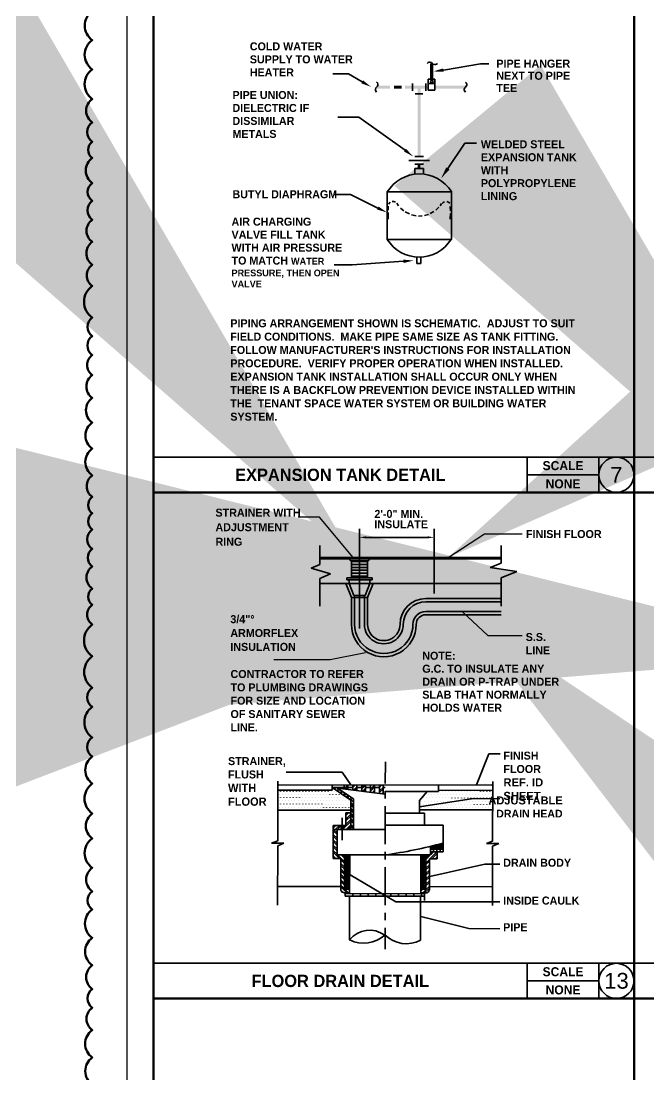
# Model space of a CAD drawing. Header units: inches. Extents: x 2025 to 34930, y -6955 to 4650.
# Drawn here: x 8278 to 8591, y -2685 to -2158 of the extents above; entities that cross this region are included whole.
import ezdxf

# ---------------------------------------------------------------- set-up
doc = ezdxf.new("R2010")
doc.units = ezdxf.units.IN
doc.header["$MEASUREMENT"] = 0
doc.layers.get('DEFPOINTS').update_dxf_attribs({"color": 104})
doc.layers.add('PDF-TEXT', color=7, linetype='Continuous', lineweight=35)
doc.layers.add('REV.01', color=1, linetype='Continuous', lineweight=50)
doc.styles.add('BOO', font='GOTHIC.TTF', dxfattribs={"height": 6})
doc.styles.add('Century Gothic_B', font='GOTHICB.TTF', dxfattribs={"height": 6.659722})
doc.styles.add('PDF Arial', font='arial.ttf')
doc.styles.add('PDF Arial Bold', font='arialbd.ttf')
doc.styles.add('SWISS', font='swissl.ttf')
doc.dimstyles.new('STANDARD$7', dxfattribs={"dimscale": 48, "dimtxt": 0.125, "dimasz": 0.125, "dimexe": 0.0625, "dimexo": 0.0625, "dimgap": 0.0625, "dimtad": 1, "dimdec": 0, "dimzin": 3, "dimdsep": 46, "dimlunit": 4, "dimtxsty": 'SWISS', "dimcen": 0.0625, "dimadec": 0, "dimazin": 0, "dimtfac": 1, "dimtdec": 0, "dimtmove": 0, "dimatfit": 3, "dimfxl": 1, "dimfrac": 2, "dimtolj": 1, "dimtzin": 0, "dimarcsym": 0})

msp = doc.modelspace()

# ---------------------------------------------------------------- hatches: boundary and pattern name
at = {"layer": 'PDF-TEXT', "transparency": 33554559}
for points in [[(8461.97, -2192.15), (8461.97, -2190.73), (8455.32, -2190.73), (8455.32, -2192.15)], [(8467.88, -2192.15), (8467.88, -2190.73), (8464.01, -2190.73), (8464.01, -2192.15)], [(8481.11, -2192.15), (8481.11, -2190.73), (8469.5, -2190.73), (8469.5, -2192.15)], [(8475.81, -2226.14), (8477.24, -2226.14), (8477.24, -2191.07), (8475.81, -2191.07)], [(8499.7, -2192.15), (8499.7, -2190.73), (8484.43, -2190.73), (8484.43, -2192.15)], [(8475.88, -2232.11), (8477.17, -2232.11), (8477.17, -2230.01), (8475.88, -2230.01)]]:
    msp.add_hatch(color=256, dxfattribs=at).paths.add_polyline_path(points)

# ---------------------------------------------------------------- linework, layer by layer
at = {"layer": 'DEFPOINTS'}
msp.add_lwpolyline([(8330.71, -1857.81), (9797.6, -1857.81), (9797.6, -2938.88), (8330.71, -2938.88)], close=True, dxfattribs=at)
at = {"layer": 'PDF-TEXT', "color": 42, "lineweight": 100}
for p, q in [((8343.83, -2917.77), (8343.83, -1888.19)), ((8583.83, -1888.19), (8583.83, -2917.77)), ((9787.29, -2393.96), (8343.83, -2393.96)), ((9787.29, -2646.85), (8343.83, -2646.85))]:
    msp.add_line(p, q, dxfattribs=at)
at = {"layer": 'PDF-TEXT'}
for p, q in [((8481.04, -2179.19), (8480.63, -2179.6)), ((8481.58, -2178.99), (8481.04, -2179.19)), ((8482.12, -2178.99), (8481.58, -2178.99)), ((8482.67, -2179.19), (8482.12, -2178.99)), ((8482.4, -2187.54), (8482.4, -2179.6)), ((8483.07, -2179.6), (8482.67, -2179.19)), ((8483.14, -2179.6), (8483.14, -2187.54)), ((8483.21, -2179.6), (8483.62, -2180.01)), ((8483.62, -2180.01), (8484.16, -2180.21)), ((8484.7, -2180.21), (8485.24, -2180.01)), ((8485.24, -2180.01), (8485.65, -2179.6)), ((8488.64, -2182.92), (8507.23, -2179.87)), ((8507.23, -2179.87), (8511.3, -2179.87)), ((8433.41, -2184.89), (8441.21, -2184.89)), ((8441.21, -2184.89), (8448.13, -2188.83)), ((8484.16, -2180.21), (8484.7, -2180.21)), ((8455.73, -2189.37), (8455.32, -2188.96)), ((8455.93, -2189.91), (8455.73, -2189.37)), ((8455.73, -2191), (8455.93, -2190.45)), ((8455.93, -2190.45), (8455.93, -2189.91)), ((8473.17, -2193.37), (8473.17, -2189.57)), ((8479.95, -2193.37), (8479.95, -2189.57)), ((8484.43, -2187.54), (8481.11, -2187.54)), ((8481.11, -2187.54), (8481.11, -2192.97)), ((8481.11, -2189.64), (8484.43, -2189.64)), ((8482.33, -2188.35), (8482.26, -2188.69)), ((8482.26, -2188.69), (8482.33, -2188.96)), ((8482.53, -2188.15), (8482.33, -2188.35)), ((8482.33, -2188.96), (8482.53, -2189.23)), ((8482.87, -2188.08), (8482.53, -2188.15)), ((8482.53, -2189.23), (8482.87, -2189.3)), ((8483.14, -2188.15), (8482.87, -2188.08)), ((8482.87, -2189.3), (8483.14, -2189.23)), ((8483.41, -2188.35), (8483.14, -2188.15)), ((8483.14, -2189.23), (8483.41, -2188.96)), ((8483.48, -2188.69), (8483.41, -2188.35)), ((8483.41, -2188.96), (8483.48, -2188.69)), ((8484.43, -2192.97), (8484.43, -2187.54)), ((8500.1, -2189.37), (8499.7, -2188.96)), ((8500.31, -2189.91), (8500.1, -2189.37)), ((8500.1, -2191), (8500.31, -2190.45)), ((8500.31, -2190.45), (8500.31, -2189.91)), ((8454.92, -2191.88), (8454.71, -2192.42)), ((8454.71, -2192.42), (8454.71, -2192.97)), ((8454.71, -2192.97), (8454.92, -2193.51)), ((8455.32, -2191.47), (8454.92, -2191.88)), ((8454.92, -2193.51), (8455.32, -2193.92)), ((8455.32, -2191.4), (8455.73, -2191)), ((8474.59, -2194.8), (8478.39, -2194.8)), ((8481.11, -2192.97), (8484.43, -2192.97)), ((8499.29, -2191.88), (8499.09, -2192.42)), ((8499.09, -2192.42), (8499.09, -2192.97)), ((8499.09, -2192.97), (8499.29, -2193.51)), ((8499.7, -2191.47), (8499.29, -2191.88)), ((8499.29, -2193.51), (8499.7, -2193.92)), ((8499.7, -2191.4), (8500.1, -2191)), ((8446.5, -2206.4), (8435.92, -2206.4)), ((8469.5, -2223.02), (8446.5, -2206.4)), ((8490.88, -2232.11), (8499.36, -2219.49)), ((8499.36, -2219.49), (8505.26, -2219.49)), ((8478.66, -2226.14), (8474.39, -2226.14)), ((8471.47, -2228.04), (8481.65, -2228.04)), ((8474.39, -2230.01), (8478.66, -2230.01)), ((8474.46, -2235.03), (8474.46, -2232.11)), ((8474.46, -2232.11), (8478.66, -2232.11)), ((8478.66, -2232.11), (8478.66, -2234.96)), ((8442.3, -2245.07), (8434.15, -2245.07)), ((8455.93, -2251.86), (8442.3, -2245.07)), ((8492.64, -2243.79), (8460.55, -2243.79)), ((8460.55, -2267.53), (8460.55, -2243.85)), ((8492.64, -2243.58), (8492.64, -2267.53)), ((8461.09, -2250.98), (8461.02, -2252.94)), ((8462.11, -2249.01), (8461.23, -2249.89)), ((8463.87, -2248.6), (8463.06, -2248.6)), ((8464.69, -2248.87), (8463.87, -2248.6)), ((8466.31, -2250.84), (8465.36, -2249.42)), ((8467.26, -2251.86), (8468.83, -2253.28)), ((8482.12, -2254.64), (8483.89, -2253.62)), ((8484.91, -2252.88), (8486.4, -2251.52)), ((8487.01, -2250.71), (8487.76, -2249.62)), ((8488.5, -2249.08), (8487.96, -2249.62)), ((8489.18, -2248.74), (8488.5, -2249.08)), ((8491.22, -2248.87), (8490.33, -2248.6)), ((8491.89, -2249.42), (8491.22, -2248.87)), ((8492.17, -2253.35), (8492.1, -2251.18)), ((8461.02, -2254.17), (8461.09, -2257.36)), ((8469.64, -2253.83), (8471.67, -2254.84)), ((8472.76, -2255.25), (8475, -2255.79)), ((8476.29, -2255.86), (8478.12, -2255.79)), ((8479.27, -2255.59), (8481.17, -2255.05)), ((8492.1, -2257.36), (8492.17, -2254.64)), ((8492.64, -2267.53), (8460.55, -2267.53)), ((8468.69, -2278.46), (8443.11, -2280.22)), ((8475.41, -2279.61), (8475.41, -2276.29)), ((8477.44, -2279.61), (8475.41, -2279.61)), ((8477.44, -2276.35), (8477.44, -2279.61)), ((8443.11, -2280.22), (8434.15, -2280.22)), ((9787.29, -2376.39), (8343.83, -2376.39)), ((8530.5, -2393.96), (8530.5, -2376.39)), ((8566.27, -2393.96), (8566.27, -2376.39)), ((8566.27, -2385.17), (8530.5, -2385.17)), ((8446.77, -2462.04), (8446.77, -2412.11)), ((8517.43, -2420.57), (8517.43, -2429.4)), ((8525.29, -2433.43), (8517.43, -2436.68)), ((8517.43, -2436.68), (8517.43, -2450.88)), ((8505.22, -2540.11), (8511.27, -2524.56)), ((8511.27, -2524.56), (8516.95, -2524.57)), ((8459.67, -2528.68), (8459.66, -2539.38)), ((8438.18, -2533.82), (8410.21, -2533.77)), ((8442.43, -2540.01), (8438.18, -2533.82)), ((8405.99, -2538.33), (8405.94, -2568.07)), ((8406.44, -2540.15), (8512.87, -2540.32)), ((8406.44, -2542.68), (8433.05, -2542.73)), ((8407.35, -2543.35), (8407.35, -2543.29)), ((8408.97, -2543.35), (8408.97, -2543.3)), ((8410.54, -2543.35), (8410.54, -2543.3)), ((8412.12, -2543.35), (8412.12, -2543.3)), ((8413.69, -2543.36), (8413.69, -2543.3)), ((8415.31, -2543.36), (8415.31, -2543.31)), ((8416.88, -2543.36), (8416.88, -2543.31)), ((8418.45, -2543.36), (8418.45, -2543.31)), ((8420.02, -2543.37), (8420.02, -2543.31)), ((8421.64, -2543.37), (8421.64, -2543.32)), ((8423.21, -2543.37), (8423.21, -2543.32)), ((8424.78, -2543.37), (8424.78, -2543.32)), ((8426.36, -2543.38), (8426.36, -2543.33)), ((8427.98, -2543.38), (8427.98, -2543.33)), ((8429.55, -2543.38), (8429.55, -2543.33)), ((8431.12, -2543.38), (8431.12, -2543.33)), ((8432.69, -2543.39), (8432.69, -2543.34)), ((8433.05, -2541.46), (8433.05, -2540.19)), ((8433.05, -2542.73), (8433.05, -2541.46)), ((8433.05, -2541.46), (8442.51, -2547.81)), ((8439.03, -2541.47), (8433.05, -2541.46)), ((8433.5, -2541.82), (8433.5, -2541.77)), ((8433.76, -2541.92), (8434.06, -2541.61)), ((8434.31, -2542.27), (8434.97, -2541.62)), ((8434.31, -2543.39), (8434.31, -2543.34)), ((8435.33, -2541.46), (8443.78, -2547.15)), ((8435.38, -2542.99), (8436.14, -2542.23)), ((8435.78, -2541.82), (8459.65, -2544.7)), ((8435.88, -2543.34), (8436.7, -2542.58)), ((8435.88, -2543.39), (8435.88, -2543.34)), ((8437, -2544.05), (8437.76, -2543.29)), ((8439.03, -2540.2), (8439.03, -2542.18)), ((8439.03, -2542.03), (8440.75, -2540.31)), ((8439.74, -2542.18), (8440.8, -2541.17)), ((8440.91, -2540.21), (8440.9, -2542.44)), ((8440.9, -2541.47), (8443.44, -2541.48)), ((8443.44, -2540.21), (8443.44, -2542.74)), ((8443.49, -2541.12), (8444.35, -2540.31)), ((8443.74, -2542.69), (8445.26, -2541.18)), ((8444.55, -2542.8), (8445.26, -2542.09)), ((8445.37, -2540.21), (8445.36, -2542.95)), ((8445.36, -2541.48), (8447.9, -2541.49)), ((8447.9, -2540.22), (8447.89, -2543.26)), ((8447.95, -2541.18), (8448.81, -2540.32)), ((8447.95, -2542.09), (8449.67, -2540.37)), ((8448.55, -2543.26), (8449.67, -2542.15)), ((8449.36, -2543.36), (8449.67, -2543.06)), ((8449.77, -2540.22), (8449.77, -2543.52)), ((8449.77, -2541.49), (8452.31, -2541.49)), ((8452.31, -2540.23), (8452.3, -2543.82)), ((8452.35, -2543.06), (8454.13, -2541.29)), ((8452.36, -2540.33), (8452.41, -2540.33)), ((8452.36, -2542.15), (8454.13, -2540.38)), ((8453.37, -2543.83), (8454.13, -2543.07)), ((8454.23, -2540.23), (8454.23, -2544.03)), ((8454.23, -2541.5), (8456.77, -2541.5)), ((8456.77, -2540.23), (8456.76, -2544.34)), ((8456.81, -2543.07), (8458.54, -2541.35)), ((8456.81, -2543.98), (8458.54, -2542.26)), ((8456.82, -2540.38), (8456.87, -2540.33)), ((8456.82, -2541.3), (8457.78, -2540.34)), ((8458.64, -2540.24), (8458.64, -2544.59)), ((8458.64, -2541.5), (8459.65, -2541.5)), ((8459.65, -2543.18), (8459.65, -2546.98)), ((8459.65, -2543.43), (8486.26, -2543.47)), ((8481.8, -2543.47), (8481.8, -2543.42)), ((8483.37, -2543.47), (8483.37, -2543.42)), ((8484.99, -2543.47), (8484.99, -2543.42)), ((8486.26, -2543.47), (8486.26, -2540.28)), ((8486.26, -2542.81), (8512.86, -2542.86)), ((8486.56, -2543.47), (8486.56, -2543.42)), ((8488.13, -2543.48), (8488.13, -2543.43)), ((8489.7, -2543.48), (8489.7, -2543.43)), ((8491.32, -2543.48), (8491.32, -2543.43)), ((8492.9, -2543.48), (8492.9, -2543.43)), ((8494.47, -2543.49), (8494.47, -2543.44)), ((8496.04, -2543.49), (8496.04, -2543.44)), ((8513.28, -2538.5), (8513.23, -2568.25)), ((8406.58, -2548.11), (8406.58, -2548.06)), ((8406.59, -2544.97), (8406.59, -2544.91)), ((8407.35, -2546.54), (8407.35, -2546.49)), ((8408.15, -2548.11), (8408.15, -2548.06)), ((8408.16, -2544.97), (8408.16, -2544.92)), ((8408.97, -2546.54), (8408.97, -2546.49)), ((8409.73, -2544.97), (8409.73, -2544.92)), ((8409.73, -2548.11), (8409.73, -2548.06)), ((8410.54, -2546.54), (8410.54, -2546.49)), ((8411.3, -2544.97), (8411.3, -2544.92)), ((8411.3, -2548.12), (8411.3, -2548.06)), ((8412.11, -2546.55), (8412.11, -2546.49)), ((8412.92, -2544.98), (8412.92, -2544.93)), ((8412.92, -2548.12), (8412.92, -2548.07)), ((8413.68, -2546.55), (8413.68, -2546.5)), ((8414.49, -2544.98), (8414.49, -2544.93)), ((8414.49, -2548.12), (8414.49, -2548.07)), ((8415.3, -2546.55), (8415.3, -2546.5)), ((8416.06, -2548.12), (8416.06, -2548.07)), ((8416.07, -2544.98), (8416.07, -2544.93)), ((8416.87, -2546.55), (8416.87, -2546.5)), ((8417.63, -2548.13), (8417.63, -2548.07)), ((8417.64, -2544.98), (8417.64, -2544.93)), ((8418.44, -2546.56), (8418.44, -2546.51)), ((8419.25, -2548.13), (8419.25, -2548.08)), ((8419.26, -2544.99), (8419.26, -2544.94)), ((8420.02, -2546.56), (8420.02, -2546.51)), ((8420.82, -2548.13), (8420.82, -2548.08)), ((8420.83, -2544.99), (8420.83, -2544.94)), ((8421.64, -2546.56), (8421.64, -2546.51)), ((8422.4, -2544.99), (8422.4, -2544.94)), ((8422.4, -2548.13), (8422.4, -2548.08)), ((8423.21, -2546.56), (8423.21, -2546.51)), ((8423.97, -2544.99), (8423.97, -2544.94)), ((8423.97, -2548.14), (8423.97, -2548.09)), ((8424.78, -2546.57), (8424.78, -2546.52)), ((8425.59, -2545), (8425.59, -2544.95)), ((8425.59, -2548.14), (8425.59, -2548.09)), ((8426.35, -2546.57), (8426.35, -2546.52)), ((8427.16, -2545), (8427.16, -2544.95)), ((8427.16, -2548.14), (8427.16, -2548.09)), ((8427.97, -2546.57), (8427.97, -2546.52)), ((8428.73, -2545), (8428.73, -2544.95)), ((8428.73, -2548.14), (8428.73, -2548.09)), ((8429.54, -2546.57), (8429.54, -2546.52)), ((8430.3, -2548.15), (8430.3, -2548.1)), ((8430.31, -2545), (8430.31, -2544.95)), ((8431.11, -2546.58), (8431.11, -2546.53)), ((8431.92, -2548.15), (8431.92, -2548.1)), ((8431.93, -2545.01), (8431.93, -2544.96)), ((8432.69, -2546.58), (8432.69, -2546.53)), ((8433.49, -2548.15), (8433.49, -2548.1)), ((8433.5, -2545.01), (8433.5, -2544.96)), ((8434.31, -2546.58), (8434.31, -2546.53)), ((8435.06, -2548.15), (8435.06, -2548.1)), ((8435.07, -2545.01), (8435.07, -2544.96)), ((8435.88, -2546.58), (8435.88, -2546.53)), ((8436.64, -2545.01), (8436.64, -2544.96)), ((8436.64, -2548.16), (8436.64, -2548.11)), ((8437.45, -2546.59), (8437.45, -2546.54)), ((8437.5, -2544.41), (8438.32, -2543.65)), ((8438.26, -2545.02), (8438.26, -2544.97)), ((8438.26, -2548.16), (8438.26, -2548.11)), ((8438.62, -2545.17), (8439.38, -2544.36)), ((8439.02, -2546.59), (8439.02, -2546.54)), ((8439.12, -2545.53), (8439.94, -2544.72)), ((8439.83, -2548.16), (8439.83, -2548.11)), ((8440.19, -2546.24), (8441, -2545.43)), ((8440.64, -2546.59), (8440.64, -2546.54)), ((8440.74, -2546.59), (8441.5, -2545.78)), ((8441.4, -2548.16), (8441.4, -2548.11)), ((8441.81, -2547.3), (8442.62, -2546.49)), ((8442.36, -2547.66), (8443.12, -2546.9)), ((8442.51, -2547.81), (8442.49, -2562.41)), ((8443.68, -2548.52), (8442.82, -2547.71)), ((8443.68, -2547.66), (8443.43, -2547.41)), ((8443.78, -2547.15), (8443.76, -2562.41)), ((8458.13, -2544.44), (8458.54, -2544.04)), ((8476.72, -2547.87), (8476.71, -2554.2)), ((8480.53, -2543.46), (8476.72, -2547.87)), ((8476.77, -2551.06), (8503.73, -2547)), ((8477.84, -2548.22), (8477.84, -2548.17)), ((8478.65, -2546.65), (8478.65, -2546.6)), ((8479.41, -2545.08), (8479.41, -2545.03)), ((8479.41, -2548.23), (8479.41, -2548.17)), ((8480.22, -2546.66), (8480.22, -2546.61)), ((8480.98, -2545.09), (8480.98, -2545.04)), ((8480.98, -2548.23), (8480.98, -2548.18)), ((8481.79, -2546.66), (8481.79, -2546.61)), ((8482.6, -2548.23), (8482.6, -2548.18)), ((8482.61, -2545.09), (8482.61, -2545.04)), ((8483.36, -2546.66), (8483.36, -2546.61)), ((8484.17, -2548.23), (8484.17, -2548.18)), ((8484.18, -2545.09), (8484.18, -2545.04)), ((8484.98, -2546.66), (8484.98, -2546.61)), ((8485.74, -2548.24), (8485.74, -2548.19)), ((8485.75, -2545.09), (8485.75, -2545.04)), ((8486.56, -2546.67), (8486.56, -2546.62)), ((8487.31, -2548.24), (8487.31, -2548.19)), ((8487.32, -2545.1), (8487.32, -2545.05)), ((8488.13, -2546.67), (8488.13, -2546.62)), ((8488.93, -2548.24), (8488.93, -2548.19)), ((8488.94, -2545.1), (8488.94, -2545.05)), ((8489.7, -2546.67), (8489.7, -2546.62)), ((8490.51, -2545.1), (8490.51, -2545.05)), ((8490.51, -2548.24), (8490.51, -2548.19)), ((8491.32, -2546.67), (8491.32, -2546.62)), ((8492.08, -2545.1), (8492.08, -2545.05)), ((8492.08, -2548.25), (8492.08, -2548.2)), ((8492.89, -2546.68), (8492.89, -2546.63)), ((8493.65, -2545.11), (8493.65, -2545.06)), ((8493.65, -2548.25), (8493.65, -2548.2)), ((8494.46, -2546.68), (8494.46, -2546.63)), ((8495.27, -2545.11), (8495.27, -2545.06)), ((8495.27, -2548.25), (8495.27, -2548.2)), ((8496.03, -2546.68), (8496.03, -2546.63)), ((8496.84, -2548.25), (8496.84, -2548.2)), ((8496.85, -2545.11), (8496.85, -2545.06)), ((8497.65, -2546.68), (8497.65, -2546.63)), ((8497.66, -2543.49), (8497.66, -2543.44)), ((8498.41, -2548.26), (8498.41, -2548.21)), ((8498.42, -2545.11), (8498.42, -2545.06)), ((8499.17, -2546.99), (8499.17, -2546.94)), ((8499.23, -2543.49), (8499.23, -2543.44)), ((8499.23, -2546.69), (8499.23, -2546.64)), ((8499.98, -2548.26), (8499.98, -2548.21)), ((8499.99, -2545.12), (8499.99, -2545.07)), ((8500.8, -2543.5), (8500.8, -2543.45)), ((8500.8, -2546.69), (8500.8, -2546.64)), ((8501.6, -2548.26), (8501.6, -2548.21)), ((8501.61, -2545.12), (8501.61, -2545.07)), ((8502.37, -2543.5), (8502.37, -2543.45)), ((8502.37, -2546.69), (8502.37, -2546.64)), ((8503.18, -2545.12), (8503.18, -2545.07)), ((8503.18, -2548.26), (8503.18, -2548.21)), ((8503.73, -2547), (8516.91, -2547.02)), ((8503.99, -2543.5), (8503.99, -2543.45)), ((8503.99, -2546.69), (8503.99, -2546.64)), ((8504.75, -2545.12), (8504.75, -2545.07)), ((8504.75, -2548.27), (8504.75, -2548.22)), ((8505.56, -2543.5), (8505.56, -2543.45)), ((8505.56, -2546.7), (8505.56, -2546.65)), ((8506.32, -2545.13), (8506.32, -2545.08)), ((8506.32, -2548.27), (8506.32, -2548.22)), ((8507.13, -2546.7), (8507.13, -2546.65)), ((8507.14, -2543.51), (8507.14, -2543.46)), ((8507.94, -2545.13), (8507.94, -2545.08)), ((8507.94, -2548.27), (8507.94, -2548.22)), ((8508.7, -2546.7), (8508.7, -2546.65)), ((8508.71, -2543.51), (8508.71, -2543.46)), ((8509.51, -2548.27), (8509.51, -2548.22)), ((8509.52, -2545.13), (8509.52, -2545.08)), ((8510.32, -2546.7), (8510.32, -2546.65)), ((8510.33, -2543.51), (8510.33, -2543.46)), ((8511.08, -2548.28), (8511.08, -2548.23)), ((8511.09, -2545.13), (8511.09, -2545.08)), ((8511.89, -2546.71), (8511.89, -2546.66)), ((8511.9, -2543.51), (8511.9, -2543.46)), ((8512.65, -2548.28), (8512.65, -2548.23)), ((8512.66, -2545.14), (8512.66, -2545.09)), ((8514.43, -2547.02), (8514.43, -2546.96)), ((8442.51, -2552.83), (8405.97, -2552.77)), ((8406.58, -2551.3), (8406.58, -2551.25)), ((8407.34, -2549.68), (8407.34, -2549.63)), ((8408.15, -2551.3), (8408.15, -2551.25)), ((8408.96, -2549.68), (8408.96, -2549.63)), ((8409.72, -2551.31), (8409.72, -2551.25)), ((8410.53, -2549.68), (8410.53, -2549.63)), ((8411.29, -2551.31), (8411.29, -2551.26)), ((8412.11, -2549.69), (8412.11, -2549.64)), ((8412.91, -2551.31), (8412.91, -2551.26)), ((8413.68, -2549.69), (8413.68, -2549.64)), ((8414.48, -2551.31), (8414.48, -2551.26)), ((8415.3, -2549.69), (8415.3, -2549.64)), ((8416.06, -2551.32), (8416.06, -2551.26)), ((8416.87, -2549.7), (8416.87, -2549.64)), ((8417.63, -2551.32), (8417.63, -2551.27)), ((8418.44, -2549.7), (8418.44, -2549.65)), ((8419.25, -2551.32), (8419.25, -2551.27)), ((8420.01, -2549.7), (8420.01, -2549.65)), ((8420.82, -2551.32), (8420.82, -2551.27)), ((8421.63, -2549.7), (8421.63, -2549.65)), ((8422.39, -2551.33), (8422.39, -2551.28)), ((8423.2, -2549.71), (8423.2, -2549.65)), ((8423.96, -2551.33), (8423.96, -2551.28)), ((8424.77, -2549.71), (8424.77, -2549.66)), ((8425.58, -2551.33), (8425.58, -2551.28)), ((8426.35, -2549.71), (8426.35, -2549.66)), ((8427.15, -2551.33), (8427.15, -2551.28)), ((8427.97, -2549.71), (8427.97, -2549.66)), ((8428.72, -2551.34), (8428.72, -2551.29)), ((8429.54, -2549.72), (8429.54, -2549.67)), ((8430.3, -2551.34), (8430.3, -2551.29)), ((8431.11, -2549.72), (8431.11, -2549.67)), ((8431.92, -2551.34), (8431.92, -2551.29)), ((8432.68, -2549.72), (8432.68, -2549.67)), ((8433.49, -2551.34), (8433.49, -2551.29)), ((8434.3, -2549.72), (8434.3, -2549.67)), ((8435.06, -2551.35), (8435.06, -2551.3)), ((8435.87, -2549.73), (8435.87, -2549.68)), ((8436.63, -2551.35), (8436.63, -2551.3)), ((8437.44, -2549.73), (8437.44, -2549.68)), ((8438.25, -2551.35), (8438.25, -2551.3)), ((8439.01, -2549.73), (8439.01, -2549.68)), ((8439.82, -2551.35), (8439.82, -2551.3)), ((8440.64, -2549.73), (8440.64, -2549.68)), ((8441.39, -2551.36), (8441.39, -2551.31)), ((8442.21, -2549.74), (8442.21, -2549.69)), ((8443.68, -2550.35), (8442.61, -2549.23)), ((8443.67, -2551.21), (8442.61, -2550.14)), ((8443.67, -2552.98), (8442.61, -2551.92)), ((8443.67, -2553.89), (8442.61, -2552.83)), ((8459.64, -2550.78), (8459.61, -2569.78)), ((8513.25, -2552.64), (8476.71, -2552.58)), ((8477.02, -2549.79), (8477.02, -2549.74)), ((8477.83, -2551.42), (8477.83, -2551.37)), ((8478.64, -2549.8), (8478.64, -2549.74)), ((8479.4, -2551.42), (8479.4, -2551.37)), ((8480.22, -2549.8), (8480.22, -2549.75)), ((8480.97, -2551.42), (8480.97, -2551.37)), ((8481.79, -2549.8), (8481.79, -2549.75)), ((8482.6, -2551.42), (8482.6, -2551.37)), ((8483.36, -2549.8), (8483.36, -2549.75)), ((8484.17, -2551.43), (8484.17, -2551.38)), ((8484.98, -2549.81), (8484.98, -2549.75)), ((8485.74, -2551.43), (8485.74, -2551.38)), ((8486.55, -2549.81), (8486.55, -2549.76)), ((8487.31, -2551.43), (8487.31, -2551.38)), ((8488.12, -2549.81), (8488.12, -2549.76)), ((8488.93, -2551.43), (8488.93, -2551.38)), ((8489.69, -2549.81), (8489.69, -2549.76)), ((8490.5, -2551.44), (8490.5, -2551.39)), ((8491.31, -2549.82), (8491.31, -2549.77)), ((8492.07, -2551.44), (8492.07, -2551.39)), ((8492.89, -2549.82), (8492.89, -2549.77)), ((8493.64, -2551.44), (8493.64, -2551.39)), ((8494.46, -2549.82), (8494.46, -2549.77)), ((8495.26, -2551.44), (8495.26, -2551.39)), ((8496.03, -2549.82), (8496.03, -2549.77)), ((8496.84, -2551.45), (8496.84, -2551.4)), ((8497.65, -2549.83), (8497.65, -2549.78)), ((8498.41, -2551.45), (8498.41, -2551.4)), ((8499.16, -2552.92), (8499.16, -2552.87)), ((8499.22, -2549.83), (8499.22, -2549.78)), ((8499.98, -2551.45), (8499.98, -2551.4)), ((8500.79, -2549.83), (8500.79, -2549.78)), ((8501.6, -2551.45), (8501.6, -2551.4)), ((8502.36, -2549.83), (8502.36, -2549.78)), ((8503.17, -2551.46), (8503.17, -2551.41)), ((8503.98, -2549.84), (8503.98, -2549.79)), ((8504.74, -2551.46), (8504.74, -2551.41)), ((8505.55, -2549.84), (8505.55, -2549.79)), ((8506.31, -2551.46), (8506.31, -2551.41)), ((8507.13, -2549.84), (8507.13, -2549.79)), ((8507.93, -2551.46), (8507.93, -2551.41)), ((8508.7, -2549.84), (8508.7, -2549.79)), ((8509.5, -2551.47), (8509.5, -2551.42)), ((8510.32, -2549.85), (8510.32, -2549.8)), ((8511.08, -2551.47), (8511.08, -2551.42)), ((8511.89, -2549.85), (8511.89, -2549.8)), ((8512.65, -2551.47), (8512.65, -2551.42)), ((8438.09, -2556.52), (8438.07, -2567.82)), ((8438.74, -2561.99), (8442.4, -2558.35)), ((8439.97, -2554.14), (8439.96, -2560.48)), ((8442.5, -2554.15), (8439.97, -2554.14)), ((8440.06, -2559.82), (8442.4, -2557.44)), ((8440.07, -2554.4), (8440.22, -2554.24)), ((8440.07, -2555.31), (8441.09, -2554.24)), ((8440.07, -2557.13), (8442.4, -2554.75)), ((8440.07, -2557.99), (8442.4, -2555.67)), ((8443.62, -2556.58), (8442.6, -2555.51)), ((8443.61, -2558.35), (8442.6, -2557.29)), ((8443.61, -2559.27), (8442.6, -2558.2)), ((8443.62, -2555.67), (8442.61, -2554.6)), ((8459.63, -2554.17), (8479.25, -2554.21)), ((8479.25, -2554.21), (8479.24, -2560.24)), ((8433.63, -2560.47), (8433.6, -2576.94)), ((8433.62, -2562.39), (8459.62, -2562.43)), ((8435.54, -2564.98), (8433.62, -2563.05)), ((8439.96, -2560.48), (8433.63, -2560.47)), ((8433.78, -2560.67), (8433.88, -2560.57)), ((8433.78, -2561.58), (8434.79, -2560.57)), ((8435.55, -2564.07), (8433.83, -2562.39)), ((8434.84, -2562.29), (8436.56, -2560.57)), ((8435.55, -2562.39), (8435.53, -2575.06)), ((8435.7, -2562.29), (8437.32, -2560.73)), ((8437.43, -2560.47), (8437.63, -2562.4)), ((8437.52, -2562.3), (8437.52, -2562.25)), ((8438.74, -2560.47), (8438.54, -2562.4)), ((8438.84, -2561.03), (8439.25, -2560.58)), ((8440.21, -2562.3), (8442.39, -2560.13)), ((8441.12, -2562.3), (8442.39, -2561.04)), ((8443.61, -2561.95), (8442.59, -2560.89)), ((8443.61, -2561.04), (8442.6, -2560.02)), ((8459.62, -2560.2), (8488.56, -2560.25)), ((8488.56, -2560.25), (8488.54, -2573.53)), ((8405.94, -2568.07), (8402.9, -2569.28)), ((8402.9, -2569.28), (8408.98, -2569.29)), ((8408.98, -2569.29), (8405.94, -2570.51)), ((8435.54, -2569.44), (8433.61, -2567.56)), ((8435.54, -2570.35), (8433.61, -2568.42)), ((8435.54, -2566.75), (8433.62, -2564.88)), ((8435.54, -2567.67), (8433.62, -2565.74)), ((8487.73, -2569.52), (8487.73, -2572.51)), ((8513.23, -2568.25), (8510.24, -2569.46)), ((8510.24, -2569.46), (8516.27, -2569.47)), ((8516.27, -2569.47), (8513.22, -2570.68)), ((8405.94, -2570.51), (8405.89, -2600.25)), ((8436.74, -2576.94), (8433.6, -2573.79)), ((8435.53, -2572.13), (8433.61, -2570.25)), ((8435.53, -2573.04), (8433.61, -2571.11)), ((8435.53, -2574.81), (8433.61, -2572.93)), ((8459.6, -2573.58), (8459.6, -2577.38)), ((8482.1, -2576.91), (8485.4, -2573.62)), ((8482.16, -2571.29), (8482.15, -2575.14)), ((8488.54, -2573.53), (8482.15, -2573.52)), ((8482.3, -2574.08), (8482.71, -2573.62)), ((8482.3, -2574.94), (8483.57, -2573.62)), ((8482.97, -2571.04), (8482.97, -2572.51)), ((8483.01, -2576.92), (8485.4, -2574.49)), ((8483.78, -2570.78), (8483.78, -2573.52)), ((8484.59, -2570.58), (8484.59, -2572.51)), ((8485.35, -2570.33), (8485.35, -2573.52)), ((8485.55, -2573.52), (8485.54, -2577.02)), ((8486.16, -2570.08), (8486.16, -2572.51)), ((8486.97, -2569.78), (8486.97, -2573.53)), ((8513.22, -2570.68), (8513.18, -2600.43)), ((8434.97, -2576.94), (8433.6, -2575.62)), ((8434.06, -2576.94), (8433.6, -2576.53)), ((8433.6, -2576.94), (8437.4, -2576.94)), ((8435.53, -2575.06), (8482.15, -2575.14)), ((8439.32, -2578.62), (8435.73, -2575.06)), ((8437.4, -2576.94), (8437.38, -2592.15)), ((8441.7, -2581.92), (8437.4, -2577.6)), ((8439.32, -2581.3), (8437.4, -2579.43)), ((8441.7, -2579.23), (8437.55, -2575.07)), ((8439.33, -2575.93), (8438.42, -2575.07)), ((8439.33, -2575.07), (8439.3, -2592.15)), ((8439.32, -2577.66), (8441.71, -2575.23)), ((8439.32, -2577.4), (8441.51, -2575.23)), ((8439.32, -2577.86), (8441.71, -2575.48)), ((8439.32, -2578.11), (8441.71, -2575.68)), ((8439.32, -2578.31), (8441.71, -2575.94)), ((8439.32, -2578.52), (8441.71, -2576.14)), ((8439.32, -2578.77), (8441.71, -2576.34)), ((8439.32, -2578.97), (8441.71, -2576.59)), ((8439.32, -2579.23), (8441.71, -2576.8)), ((8439.32, -2579.43), (8441.71, -2577.05)), ((8439.32, -2579.68), (8441.71, -2577.25)), ((8441.7, -2579.69), (8439.32, -2577.3)), ((8439.32, -2579.88), (8441.71, -2577.46)), ((8441.7, -2579.94), (8439.32, -2577.5)), ((8439.32, -2580.09), (8441.71, -2577.71)), ((8441.7, -2580.14), (8439.32, -2577.71)), ((8439.32, -2580.34), (8441.71, -2577.91)), ((8441.7, -2580.34), (8439.32, -2577.96)), ((8441.7, -2580.6), (8439.32, -2578.16)), ((8439.32, -2580.54), (8441.71, -2578.17)), ((8439.32, -2580.8), (8441.71, -2578.37)), ((8441.7, -2580.8), (8439.32, -2578.42)), ((8441.7, -2581.05), (8439.32, -2578.62)), ((8439.32, -2581), (8441.7, -2578.62)), ((8439.32, -2581.25), (8441.7, -2578.82)), ((8441.7, -2581.26), (8439.32, -2578.87)), ((8439.32, -2581.46), (8441.7, -2579.03)), ((8441.7, -2581.51), (8439.32, -2579.07)), ((8439.32, -2581.66), (8441.7, -2579.28)), ((8441.7, -2581.71), (8439.32, -2579.28)), ((8439.32, -2581.91), (8441.7, -2579.48)), ((8441.7, -2582.17), (8439.32, -2579.73)), ((8439.32, -2582.11), (8441.7, -2579.74)), ((8439.32, -2582.37), (8441.7, -2579.94)), ((8441.7, -2582.37), (8439.32, -2579.99)), ((8439.32, -2582.57), (8441.7, -2580.19)), ((8441.7, -2582.63), (8439.32, -2580.19)), ((8439.48, -2575.22), (8439.33, -2575.43)), ((8439.33, -2576.74), (8440.8, -2575.23)), ((8439.33, -2576.54), (8440.6, -2575.22)), ((8439.33, -2576.29), (8440.39, -2575.22)), ((8439.33, -2576.08), (8440.14, -2575.22)), ((8439.33, -2575.83), (8439.94, -2575.22)), ((8439.33, -2575.63), (8439.68, -2575.22)), ((8439.33, -2577.2), (8441.25, -2575.23)), ((8439.33, -2577), (8441.05, -2575.23)), ((8441.71, -2577.66), (8439.33, -2575.27)), ((8441.71, -2577.91), (8439.33, -2575.48)), ((8441.71, -2578.12), (8439.33, -2575.73)), ((8441.71, -2578.37), (8439.33, -2575.93)), ((8441.7, -2578.57), (8439.33, -2576.19)), ((8441.7, -2578.77), (8439.33, -2576.39)), ((8441.7, -2579.03), (8439.33, -2576.59)), ((8441.7, -2579.48), (8439.33, -2577.05)), ((8441.71, -2577.46), (8439.48, -2575.22)), ((8441.71, -2577.25), (8439.73, -2575.22)), ((8439.94, -2575.22), (8441.71, -2577)), ((8441.71, -2576.8), (8440.19, -2575.22)), ((8440.39, -2575.22), (8441.71, -2576.54)), ((8441.71, -2576.34), (8440.65, -2575.22)), ((8441.71, -2576.09), (8440.85, -2575.23)), ((8441.05, -2575.23), (8441.71, -2575.89)), ((8441.71, -2575.68), (8441.3, -2575.23)), ((8441.51, -2575.23), (8441.71, -2575.43)), ((8441.86, -2575.07), (8441.83, -2594.08)), ((8477.34, -2575.13), (8477.31, -2594.14)), ((8477.43, -2577.51), (8479.67, -2575.29)), ((8477.43, -2577.31), (8479.41, -2575.29)), ((8477.43, -2577.72), (8479.82, -2575.34)), ((8477.43, -2577.97), (8479.87, -2575.54)), ((8477.43, -2578.17), (8479.87, -2575.8)), ((8477.43, -2578.43), (8479.87, -2576)), ((8477.43, -2578.63), (8479.87, -2576.25)), ((8477.43, -2578.83), (8479.87, -2576.45)), ((8477.43, -2579.09), (8479.87, -2576.66)), ((8477.43, -2579.29), (8479.87, -2576.91)), ((8479.86, -2579.49), (8477.43, -2577.11)), ((8477.43, -2579.54), (8479.87, -2577.11)), ((8479.86, -2579.75), (8477.43, -2577.31)), ((8477.43, -2579.74), (8479.87, -2577.37)), ((8479.86, -2579.95), (8477.43, -2577.51)), ((8477.43, -2580), (8479.87, -2577.57)), ((8479.86, -2580.15), (8477.43, -2577.77)), ((8477.43, -2580.2), (8479.87, -2577.77)), ((8479.86, -2580.41), (8477.43, -2577.97)), ((8477.43, -2580.4), (8479.87, -2578.02)), ((8479.86, -2580.61), (8477.43, -2578.22)), ((8477.43, -2580.66), (8479.87, -2578.23)), ((8479.86, -2580.86), (8477.43, -2578.43)), ((8477.43, -2580.86), (8479.87, -2578.48)), ((8479.86, -2581.07), (8477.43, -2578.68)), ((8477.43, -2581.11), (8479.86, -2578.68)), ((8479.86, -2581.32), (8477.43, -2578.88)), ((8477.43, -2581.31), (8479.86, -2578.94)), ((8479.86, -2581.52), (8477.43, -2579.09)), ((8477.43, -2581.57), (8479.86, -2579.14)), ((8479.86, -2581.72), (8477.43, -2579.34)), ((8477.43, -2581.77), (8479.86, -2579.34)), ((8479.86, -2581.98), (8477.43, -2579.54)), ((8477.43, -2581.97), (8479.86, -2579.6)), ((8479.86, -2582.18), (8477.43, -2579.79)), ((8477.43, -2582.23), (8479.86, -2579.8)), ((8479.86, -2582.43), (8477.43, -2580)), ((8477.43, -2582.43), (8479.86, -2580.05)), ((8479.86, -2582.64), (8477.43, -2580.25)), ((8477.43, -2582.68), (8479.86, -2580.25)), ((8477.44, -2575.74), (8477.84, -2575.29)), ((8479.87, -2577.72), (8477.44, -2575.28)), ((8477.44, -2575.49), (8477.64, -2575.28)), ((8477.44, -2576.86), (8479.01, -2575.29)), ((8477.44, -2576.4), (8478.55, -2575.29)), ((8478.1, -2575.29), (8477.44, -2575.94)), ((8479.21, -2575.29), (8477.43, -2577.06)), ((8477.44, -2576.6), (8478.76, -2575.29)), ((8477.44, -2576.15), (8478.3, -2575.29)), ((8479.87, -2577.92), (8477.44, -2575.54)), ((8479.87, -2578.18), (8477.44, -2575.74)), ((8479.87, -2578.38), (8477.44, -2575.99)), ((8479.87, -2578.58), (8477.44, -2576.2)), ((8479.86, -2578.84), (8477.44, -2576.4)), ((8479.86, -2579.04), (8477.44, -2576.65)), ((8479.86, -2579.29), (8477.44, -2576.86)), ((8479.87, -2577.47), (8477.69, -2575.28)), ((8479.87, -2577.26), (8477.89, -2575.29)), ((8479.87, -2577.06), (8478.1, -2575.29)), ((8479.87, -2576.81), (8478.35, -2575.29)), ((8478.55, -2575.29), (8479.87, -2576.61)), ((8479.87, -2576.35), (8478.81, -2575.29)), ((8479.01, -2575.29), (8479.87, -2576.15)), ((8479.87, -2575.9), (8479.21, -2575.29)), ((8479.87, -2575.69), (8479.47, -2575.29)), ((8479.67, -2575.29), (8479.87, -2575.49)), ((8479.87, -2575.14), (8479.84, -2592.21)), ((8482.15, -2575.14), (8479.87, -2575.14)), ((8479.96, -2579.9), (8481.69, -2578.23)), ((8479.96, -2581.72), (8481.69, -2580.05)), ((8479.97, -2576.35), (8481.09, -2575.24)), ((8479.97, -2577.21), (8482, -2575.24)), ((8479.97, -2579.04), (8481.69, -2577.37)), ((8481.74, -2577.01), (8481.72, -2592.22)), ((8485.54, -2577.02), (8481.74, -2577.01)), ((8481.93, -2585.83), (8509.26, -2579.69)), ((8484.78, -2576.92), (8485.39, -2576.31)), ((8509.26, -2579.69), (8516.86, -2579.71)), ((8439.32, -2582.22), (8437.39, -2580.34)), ((8439.31, -2583.99), (8437.39, -2582.11)), ((8439.31, -2584.9), (8437.39, -2583.02)), ((8439.31, -2586.68), (8437.39, -2584.8)), ((8439.32, -2582.77), (8441.7, -2580.4)), ((8441.7, -2582.83), (8439.32, -2580.44)), ((8439.32, -2583.03), (8441.7, -2580.6)), ((8441.7, -2583.03), (8439.32, -2580.65)), ((8439.32, -2580.85), (8441.49, -2583.03)), ((8441.24, -2583.03), (8439.32, -2581.1)), ((8441.04, -2583.03), (8439.32, -2581.3)), ((8440.79, -2583.03), (8439.32, -2581.56)), ((8440.58, -2583.03), (8439.32, -2581.76)), ((8439.32, -2581.96), (8440.38, -2583.03)), ((8440.13, -2583.03), (8439.32, -2582.22)), ((8439.32, -2582.42), (8439.92, -2583.03)), ((8439.67, -2583.03), (8439.32, -2582.67)), ((8439.47, -2583.03), (8439.32, -2582.87)), ((8439.36, -2584.65), (8440.89, -2583.08)), ((8439.36, -2585.56), (8441.75, -2583.13)), ((8439.36, -2586.42), (8441.75, -2584.04)), ((8441.74, -2586.98), (8439.36, -2584.6)), ((8439.36, -2587.33), (8441.75, -2584.96)), ((8441.74, -2587.9), (8439.36, -2585.51)), ((8439.37, -2583.74), (8440.03, -2583.08)), ((8441.74, -2586.07), (8439.37, -2583.69)), ((8439.52, -2583.03), (8441.7, -2580.85)), ((8441.74, -2585.21), (8439.67, -2583.08)), ((8439.72, -2583.03), (8441.7, -2581.05)), ((8439.92, -2583.03), (8441.7, -2581.31)), ((8440.18, -2583.03), (8441.7, -2581.51)), ((8440.38, -2583.03), (8441.7, -2581.71)), ((8441.75, -2584.3), (8440.53, -2583.08)), ((8440.63, -2583.03), (8441.7, -2581.97)), ((8440.84, -2583.03), (8441.7, -2582.17)), ((8441.7, -2582.42), (8441.04, -2583.03)), ((8441.29, -2583.03), (8441.7, -2582.63)), ((8441.75, -2583.39), (8441.44, -2583.08)), ((8441.49, -2583.03), (8441.7, -2582.88)), ((8442.15, -2585.11), (8464.88, -2598.53)), ((8459.59, -2581.18), (8459.56, -2600.19)), ((8477.37, -2585.22), (8479.4, -2583.19)), ((8477.37, -2584.3), (8478.49, -2583.19)), ((8477.37, -2583.44), (8477.63, -2583.19)), ((8479.75, -2585.68), (8477.37, -2583.24)), ((8477.37, -2586.13), (8479.76, -2583.7)), ((8479.75, -2586.54), (8477.37, -2584.1)), ((8477.37, -2587.04), (8479.75, -2584.61)), ((8479.75, -2587.45), (8477.37, -2585.01)), ((8477.37, -2587.9), (8479.75, -2585.47)), ((8479.86, -2582.84), (8477.43, -2580.45)), ((8477.43, -2582.89), (8479.86, -2580.51)), ((8479.86, -2583.09), (8477.43, -2580.66)), ((8477.43, -2583.09), (8479.86, -2580.71)), ((8479.66, -2583.09), (8477.43, -2580.91)), ((8479.4, -2583.09), (8477.43, -2581.11)), ((8479.2, -2583.09), (8477.43, -2581.37)), ((8478.95, -2583.09), (8477.43, -2581.57)), ((8478.74, -2583.09), (8477.43, -2581.77)), ((8478.54, -2583.09), (8477.43, -2582.02)), ((8478.29, -2583.09), (8477.43, -2582.23)), ((8478.08, -2583.09), (8477.43, -2582.48)), ((8477.83, -2583.09), (8477.43, -2582.68)), ((8477.63, -2583.09), (8477.43, -2582.94)), ((8477.68, -2583.09), (8479.86, -2580.91)), ((8477.88, -2583.09), (8479.86, -2581.17)), ((8479.86, -2581.37), (8478.08, -2583.09)), ((8479.75, -2584.76), (8478.19, -2583.19)), ((8478.34, -2583.09), (8479.86, -2581.62)), ((8479.86, -2581.83), (8478.54, -2583.09)), ((8478.79, -2583.09), (8479.86, -2582.03)), ((8479, -2583.09), (8479.86, -2582.28)), ((8479.76, -2583.85), (8479.1, -2583.19)), ((8479.25, -2583.09), (8479.86, -2582.48)), ((8479.45, -2583.09), (8479.86, -2582.74)), ((8479.86, -2582.94), (8479.66, -2583.09)), ((8479.95, -2587.1), (8481.68, -2585.43)), ((8479.96, -2582.59), (8481.69, -2580.92)), ((8479.96, -2584.41), (8481.68, -2582.74)), ((8479.96, -2585.27), (8481.68, -2583.6)), ((8405.91, -2590.83), (8437.38, -2590.88)), ((8439.31, -2589.36), (8437.38, -2587.48)), ((8439.3, -2590.27), (8437.38, -2588.4)), ((8439.3, -2592.05), (8437.38, -2590.17)), ((8439.31, -2587.59), (8437.39, -2585.71)), ((8439.35, -2590.93), (8441.74, -2588.5)), ((8439.35, -2591.79), (8441.74, -2589.42)), ((8439.36, -2588.25), (8441.74, -2585.82)), ((8441.74, -2588.76), (8439.36, -2586.37)), ((8439.36, -2589.11), (8441.74, -2586.73)), ((8441.74, -2589.67), (8439.36, -2587.28)), ((8439.36, -2590.02), (8441.74, -2587.64)), ((8441.74, -2590.58), (8439.36, -2588.2)), ((8441.73, -2591.44), (8439.36, -2589.06)), ((8441.48, -2592.1), (8439.36, -2589.97)), ((8439.91, -2592.1), (8441.74, -2590.33)), ((8477.36, -2589.73), (8479.75, -2587.3)), ((8477.36, -2590.59), (8479.75, -2588.21)), ((8477.36, -2591.5), (8479.75, -2589.07)), ((8479.74, -2591.91), (8477.36, -2589.52)), ((8479.13, -2592.21), (8477.36, -2590.39)), ((8479.75, -2588.36), (8477.37, -2585.93)), ((8477.37, -2588.82), (8479.75, -2586.39)), ((8479.75, -2589.22), (8477.37, -2586.84)), ((8479.75, -2590.14), (8477.37, -2587.7)), ((8479.74, -2591.05), (8477.37, -2588.61)), ((8477.56, -2592.21), (8479.75, -2589.98)), ((8478.37, -2594.04), (8481.67, -2590.8)), ((8479.95, -2587.96), (8481.68, -2586.29)), ((8479.95, -2589.78), (8481.67, -2588.11)), ((8479.95, -2590.64), (8481.67, -2588.97)), ((8440.36, -2594.08), (8437.38, -2591.08)), ((8437.43, -2592.15), (8437.48, -2592.65)), ((8437.48, -2592.65), (8437.68, -2593.06)), ((8438.34, -2593.82), (8437.63, -2593.11)), ((8437.68, -2593.06), (8437.98, -2593.46)), ((8437.98, -2593.46), (8438.34, -2593.77)), ((8438.34, -2593.77), (8438.79, -2593.97)), ((8438.79, -2593.97), (8439.3, -2594.02)), ((8439.3, -2592.15), (8441.83, -2592.15)), ((8439.3, -2594.07), (8441.83, -2594.08)), ((8440.62, -2592.1), (8439.35, -2590.88)), ((8439.71, -2592.1), (8439.35, -2591.74)), ((8441.27, -2594.08), (8439.4, -2592.15)), ((8479.23, -2594.49), (8439.65, -2594.43)), ((8439.65, -2594.43), (8439.65, -2595.7)), ((8439.65, -2595.7), (8479.23, -2595.76)), ((8440.82, -2592.1), (8441.73, -2591.19)), ((8441.83, -2592.81), (8441.18, -2592.15)), ((8441.73, -2592.1), (8441.73, -2592.05)), ((8441.83, -2595.7), (8441.79, -2617.59)), ((8441.83, -2594.08), (8441.83, -2594.43)), ((8443.45, -2594.44), (8443.45, -2595.7)), ((8447.25, -2594.44), (8447.25, -2595.71)), ((8451.05, -2594.45), (8451.05, -2595.72)), ((8454.86, -2594.45), (8454.85, -2595.72)), ((8458.66, -2594.46), (8458.65, -2595.73)), ((8462.46, -2594.47), (8462.45, -2595.73)), ((8466.26, -2594.47), (8466.26, -2595.74)), ((8470.06, -2594.48), (8470.06, -2595.75)), ((8473.86, -2594.49), (8473.86, -2595.75)), ((8477.3, -2595.76), (8477.27, -2617.65)), ((8479.84, -2592.21), (8477.31, -2592.21)), ((8477.31, -2594.14), (8479.84, -2594.14)), ((8477.31, -2594.14), (8477.31, -2594.49)), ((8478.22, -2592.21), (8477.36, -2591.3)), ((8477.36, -2592.21), (8477.36, -2592.16)), ((8477.41, -2593.22), (8478.27, -2592.36)), ((8477.66, -2594.49), (8477.66, -2595.76)), ((8478.42, -2592.21), (8479.74, -2590.9)), ((8479.23, -2597.89), (8479.23, -2594.49)), ((8479.28, -2594.04), (8481.67, -2591.66)), ((8479.34, -2592.21), (8479.74, -2591.76)), ((8480.35, -2594.04), (8479.84, -2594.09)), ((8480.75, -2593.84), (8480.35, -2594.04)), ((8481.16, -2593.53), (8480.75, -2593.84)), ((8481.46, -2593.13), (8481.16, -2593.53)), ((8481.67, -2592.72), (8481.46, -2593.13)), ((8481.72, -2592.22), (8481.67, -2592.72)), ((8481.72, -2590.95), (8513.19, -2591)), ((8464.88, -2598.53), (8516.83, -2598.61)), ((8459.55, -2603.99), (8459.55, -2607.79)), ((8477.34, -2605.94), (8501.3, -2611.96)), ((8459.54, -2611.59), (8459.52, -2622.28)), ((8501.3, -2611.96), (8516.81, -2611.99)), ((9787.29, -2629.28), (8343.83, -2629.28)), ((8530.5, -2646.85), (8530.5, -2629.28)), ((8566.27, -2646.85), (8566.27, -2629.28)), ((8566.27, -2638.06), (8530.5, -2638.06))]:
    msp.add_line(p, q, dxfattribs=at)
at = {"layer": 'PDF-TEXT', "ltscale": 20}
for p, q in [((8450, -2416.42), (8480.78, -2416.42)), ((8484.01, -2444.47), (8484.01, -2412.11)), ((8427.01, -2426.52), (8517.43, -2426.52)), ((8427.01, -2427.24), (8442, -2427.24)), ((8451.53, -2427.24), (8517.43, -2427.24)), ((8517.43, -2439.46), (8427.01, -2439.46))]:
    msp.add_line(p, q, dxfattribs=at)
at = {"layer": 'PDF-TEXT', "ltscale": 0.3}
for p, q in [((8427.01, -2420.57), (8427.01, -2429.94)), ((8441.64, -2427.24), (8441.64, -2426.52)), ((8442, -2427.87), (8442, -2426.52)), ((8442, -2426.88), (8451.53, -2426.88)), ((8451.53, -2427.87), (8451.53, -2426.52)), ((8451.89, -2427.24), (8451.89, -2426.52)), ((8427.01, -2429.94), (8422.69, -2431.87)), ((8422.69, -2431.87), (8432.34, -2434.66)), ((8442, -2427.87), (8451.53, -2427.87)), ((8442.35, -2427.87), (8442.72, -2428.56)), ((8442.72, -2428.56), (8450.81, -2428.56)), ((8442.72, -2436.6), (8442.72, -2428.56)), ((8442.72, -2430), (8450.81, -2430)), ((8442.72, -2431.44), (8450.81, -2431.44)), ((8451.19, -2427.87), (8450.81, -2428.56)), ((8450.81, -2436.6), (8450.81, -2428.56)), ((8517.43, -2429.4), (8512.07, -2431.51)), ((8512.07, -2431.51), (8525.29, -2433.43)), ((8432.34, -2434.66), (8427.01, -2437.02)), ((8427.01, -2437.02), (8427.01, -2450.88)), ((8440.39, -2436.6), (8453.15, -2436.6)), ((8440.39, -2437.68), (8440.39, -2436.6)), ((8440.39, -2437.68), (8453.15, -2437.68)), ((8441.62, -2439.46), (8441.62, -2437.68)), ((8442.72, -2432.88), (8450.81, -2432.88)), ((8442.72, -2434.31), (8450.81, -2434.31)), ((8442.72, -2435.75), (8450.81, -2435.75)), ((8451.92, -2439.46), (8451.92, -2437.68)), ((8453.15, -2437.68), (8453.15, -2436.6)), ((8440, -2439.46), (8442.72, -2446.49)), ((8441.62, -2439.46), (8443.92, -2445.41)), ((8451.92, -2439.46), (8449.61, -2445.41)), ((8453.54, -2439.46), (8450.81, -2446.49)), ((8442.72, -2446.49), (8442.72, -2459.87)), ((8442.72, -2446.49), (8450.81, -2446.49)), ((8443.92, -2445.41), (8449.61, -2445.41)), ((8444.34, -2459.92), (8444.34, -2445.41)), ((8449.19, -2459.92), (8449.19, -2445.41)), ((8450.81, -2446.49), (8450.81, -2459.92)), ((8479.93, -2446.98), (8517.43, -2446.98)), ((8479.93, -2448.6), (8517.43, -2448.6)), ((8479.93, -2453.45), (8517.43, -2453.45)), ((8479.93, -2455.07), (8517.43, -2455.07))]:
    msp.add_line(p, q, dxfattribs=at)
at = {"layer": 'PDF-TEXT'}
for centre in [(8575.05, -2385.17), (8575.05, -2638.06)]:
    msp.add_circle(centre, 8.78, dxfattribs=at)
for centre, radius, start, end in [((8476.71, -2253.67), 18.85, 32.344, 148.6271), ((8476.56, -2257.58), 18.8, 211.9841, 328.0159), ((8427.69, -2343.92), 233.37, 277.8585, 285.1154), ((8451.76, -2625.37), 12.64, 52.8978, 142.0192), ((8448.84, -2603.4), 15.85, 243.5996, 312.199), ((8470.1, -2604.6), 14.89, 224.2351, 298.7725)]:
    msp.add_arc(centre, radius, start, end, dxfattribs=at)
at = {"layer": 'PDF-TEXT', "ltscale": 0.3}
for centre, radius, start, end in [((8479.93, -2459.92), 12.94, 90, 180), ((8479.93, -2459.92), 11.32, 90, 180), ((8479.93, -2459.92), 6.47, 90, 180), ((8479.93, -2459.92), 4.85, 90, 180), ((8458.9, -2459.92), 16.18, 179.969, 0), ((8458.9, -2459.92), 14.56, 179.9758, 0), ((8458.9, -2459.92), 9.71, 179.9637, 0), ((8458.9, -2459.92), 8.09, 179.9565, 0)]:
    msp.add_arc(centre, radius, start, end, dxfattribs=at)
at = {"layer": 'PDF-TEXT', "transparency": 33554559}
for points in [[(8488.77, -2183.81), (8488.5, -2182.11), (8483.62, -2183.6)], [(8448.54, -2188.08), (8447.72, -2189.57), (8452.54, -2191.34)], [(8469.98, -2222.28), (8468.96, -2223.63), (8473.51, -2226.08)], [(8491.69, -2232.66), (8490.06, -2231.57), (8487.55, -2237)], [(8456.27, -2251.11), (8455.53, -2252.61), (8460.48, -2254.1)], [(8468.62, -2277.64), (8468.76, -2279.34), (8473.78, -2278.12)], [(8442.43, -2540.01), (8440.71, -2538.23), (8441.37, -2537.77)], [(8505.22, -2540.11), (8505.73, -2537.73), (8506.44, -2537.98)], [(8476.77, -2551.06), (8479.1, -2550.3), (8479.2, -2551.06)], [(8442.15, -2585.11), (8444.43, -2586.03), (8444.07, -2586.68)], [(8481.93, -2585.83), (8484.21, -2584.92), (8484.41, -2585.68)], [(8477.34, -2605.94), (8479.77, -2606.2), (8479.62, -2606.91)]]:
    msp.add_solid(points, dxfattribs=at)
at = {"layer": 'PDF-TEXT', "ltscale": 20}
for points in [[(8450, -2416.96), (8450, -2415.89), (8446.77, -2416.42)], [(8480.78, -2416.96), (8480.78, -2415.89), (8484.01, -2416.42)]]:
    msp.add_solid(points, dxfattribs=at)
at = {"layer": 'REV.01'}
msp.add_lwpolyline([(8313.35, -2153.49, 0.520567), (8313.35, -2167.92, 0.520567), (8313.35, -2182.58, 0.520567), (8313.35, -2197.39, 0.520567), (8313.35, -2209.06, 0.520567), (8313.35, -2218.75, 0.520567), (8313.35, -2226.87, 0.520567), (8313.35, -2239.37, 0.520567), (8313.35, -2248.3, 0.520567), (8313.35, -2257.71, 0.520567), (8313.35, -2268.79, 0.520567), (8313.35, -2280.18, 0.520567), (8313.35, -2290.83, 0.520567), (8313.35, -2306.64, 0.520567), (8313.35, -2315.82, 0.520567), (8313.35, -2325.33, 0.520567), (8313.35, -2335.35, 0.520567), (8313.35, -2346.77, 0.520567), (8313.35, -2359.05, 0.520567), (8313.35, -2372.08, 0.520567), (8313.35, -2385.45, 0.520567), (8313.35, -2396.26, 0.520567), (8313.35, -2404.41, 0.520567), (8313.35, -2412.49, 0.520567), (8313.35, -2422.22, 0.520567), (8313.35, -2430.94, 0.520567), (8313.35, -2442.08, 0.520567), (8313.35, -2450.11, 0.520567), (8313.35, -2460, 0.520567), (8313.35, -2475.87, 0.520567), (8313.35, -2491.58, 0.520567), (8313.35, -2501.19, 0.520567), (8313.35, -2516.41, 0.520567), (8313.35, -2526.01, 0.520567), (8313.35, -2539.5, 0.520567), (8313.35, -2554.47, 0.520567), (8313.35, -2566.83, 0.520567), (8313.35, -2581.56, 0.520567), (8313.35, -2593.32, 0.520567), (8313.35, -2602.34, 0.520567), (8313.35, -2616.53, 0.520567), (8313.35, -2630.28, 0.520567), (8313.35, -2642.12, 0.520567), (8313.35, -2651.48, 0.520567), (8313.35, -2662.63, 0.520567), (8313.35, -2676.31, 0.520567), (8313.35, -2689.9, 0.520567)], format="xyb", dxfattribs=at)

# ---------------------------------------------------------------- texts
at = {"layer": 'PDF-TEXT', "char_height": 4, "attachment_point": 1}
for s, insert, width, line_spacing_factor, style in [('COLD WATER SUPPLY TO WATER HEATER', (8392, -2169.1), 55.4736, 0.972, 'Century Gothic_B'), ('PIPE HANGER NEXT TO PIPE TEE', (8515.1, -2177.7), 44.3544, 0.912, 'Century Gothic_B'), ('PIPE UNION: DIELECTRIC IF DISSIMILAR METALS', (8383.33, -2193.38), 49.0313, 0.972372, 'Century Gothic_B'), ('WELDED STEEL EXPANSION TANK WITH POLYPROPYLENE LINING', (8507.36, -2218), 54.6778, 0.972, 'Century Gothic_B'), ('AIR CHARGING VALVE FILL TANK WITH AIR PRESSURE TO MATCH \\H3.3877;WATER PRESSURE, \\H3.3925;THEN OPEN VALVE', (8382.86, -2256.68), 55.6781, 0.972214, 'Century Gothic_B'), ('{\\fCentury Gothic|b1|i0|c0|p34;STRAINER WITH ADJUSTMENT RING}', (8374.85, -2402.08), 51.1971, 1.090705, 'BOO'), ('{\\fCentury Gothic|b1|i0|c0|p34;2\'-0" MIN.}', (8454.21, -2402.71), 51.1971, 1.090705, 'BOO'), ('{\\fCentury Gothic|b1|i0|c0|p34;INSULATE}', (8454.21, -2407.87), 51.1971, 1.090705, 'BOO'), ('{\\fCentury Gothic|b1|i0|c0|p34;FINISH FLOOR}', (8529.9, -2412.77), 51.1971, 1.090705, 'BOO'), ('3/4"%%D ARMORFLEX INSULATION', (8382.28, -2455.31), 39.7368, 1.038424, 'Century Gothic_B'), ('NOTE:\\PG.C. TO INSULATE ANY DRAIN OR P-TRAP UNDER SLAB THAT NORMALLY HOLDS WATER', (8478.11, -2473.59), 77.2722, 0.973524, 'Century Gothic_B')]:
    msp.add_mtext(s, dxfattribs=dict(at, insert=insert, width=width, line_spacing_factor=line_spacing_factor, style=style))
at = {"layer": 'PDF-TEXT', "char_height": 4, "attachment_point": 7, "style": 'Century Gothic_B'}
for s, insert in [('BUTYL DIAPHRAGM', (8383.33, -2247.04)), ('DRAIN BODY', (8518.53, -2581.06)), ('INSIDE CAULK', (8518.5, -2599.97)), ('PIPE', (8518.48, -2613.22))]:
    msp.add_mtext(s, dxfattribs=dict(at, insert=insert))
at = {"layer": 'PDF-TEXT'}
for s, insert, char_height, width, attachment_point, style in [("PIPING ARRANGEMENT SHOWN IS SCHEMATIC.  ADJUST TO SUIT FIELD CONDITIONS.  MAKE PIPE SAME SIZE AS TANK FITTING. FOLLOW MANUFACTURER'S INSTRUCTIONS FOR INSTALLATION PROCEDURE.  VERIFY PROPER OPERATION WHEN INSTALLED.  EXPANSION TANK INSTALLATION SHALL OCCUR ONLY WHEN THERE IS A BACKFLOW PREVENTION DEVICE INSTALLED WITHIN THE  TENANT SPACE WATER SYSTEM OR BUILDING WATER SYSTEM.", (8382.26, -2307.46), 4, 175.8231, 1, 'Century Gothic_B'), ('{\\fCentury Gothic|b1|i0|c0|p34;SCALE}', (8548.39, -2380.62), 4.5, 35.7683, 5, 'PDF Arial Bold'), ('{\\fCentury Gothic|b1|i0|c0|p34;EXPANSION TANK DETAIL}', (8437.17, -2385.22), 6.1202, 186.6721, 5, 'PDF Arial Bold'), ('7', (8575.05, -2385.17), 7.89, 17.5595, 5, 'PDF Arial'), ('{\\fCentury Gothic|b1|i0|c0|p34;NONE}', (8548.39, -2389.71), 4.5, 35.7683, 5, 'PDF Arial Bold'), ('S.S. LINE', (8529.75, -2464.23), 4, 14.2683, 1, 'Century Gothic_B'), ('CONTRACTOR TO REFER TO PLUMBING DRAWINGS FOR SIZE AND LOCATION OF SANITARY SEWER LINE.', (8382.36, -2482.72), 4, 70.3672, 1, 'Century Gothic_B'), ('STRAINER, FLUSH \\H4.1111;WITH FLOOR', (8381.13, -2526.24), 4, 32.9913, 1, 'Century Gothic_B'), ('FINISH FLOOR \\H4.0513;\\W1.0308;REF. ID SHEET', (8518.62, -2523.5), 4, 28.3477, 1, 'Century Gothic_B'), ('{\\W1.0302;ADJUSTABLE \\H0.96227x;\\W1.0258;DRAIN HEAD}', (8548.17, -2545.89), 4, 33.8067, 3, 'Century Gothic_B'), ('{\\fCentury Gothic|b1|i0|c0|p34;SCALE}', (8548.39, -2633.51), 4.5, 35.7683, 5, 'PDF Arial Bold'), ('{\\fCentury Gothic|b1|i0|c0|p34;FLOOR DRAIN DETAIL}', (8437.17, -2638.11), 6.1202, 186.6721, 5, 'PDF Arial Bold'), ('13', (8575.05, -2638.06), 7.889, 17.5595, 5, 'PDF Arial'), ('{\\fCentury Gothic|b1|i0|c0|p34;NONE}', (8548.39, -2642.6), 4.5, 35.7683, 5, 'PDF Arial Bold')]:
    msp.add_mtext(s, dxfattribs=dict(at, insert=insert, char_height=char_height, width=width, attachment_point=attachment_point, style=style))

# ---------------------------------------------------------------- leaders
for points, override in [([(8443.53, -2426.52), (8426.85, -2406.29), (8416.2, -2406.29)], {"dimscale": 4608.000444, "dimtxt": 0.938}), ([(8490.99, -2426.52), (8509.15, -2414.71), (8527.92, -2414.71)], {"dimscale": 4608.000444, "dimtxt": 0.938}), ([(8683.92, -2432.8), (8669.21, -2414.96), (8650.44, -2414.96)], {"dimscale": 4608.000444, "dimtxt": 0.938, "dimasz": 0.0625}), ([(8689.41, -2474.72), (8673.85, -2473.46), (8649, -2473.46)], {"dimscale": 4608.000444, "dimtxt": 0.938}), ([(8498.22, -2453.59), (8510.81, -2465.4), (8527.92, -2465.4)], {"dimscale": 4608.000444, "dimtxt": 0.938}), ([(8449.76, -2474.07), (8432.11, -2477.7), (8403.92, -2477.7)], {"dimscale": 4608.000444, "dimtxt": 0.938})]:
    msp.add_leader(points, dimstyle='STANDARD$7', override=override, dxfattribs=at)

doc.saveas('drawing.dxf')
